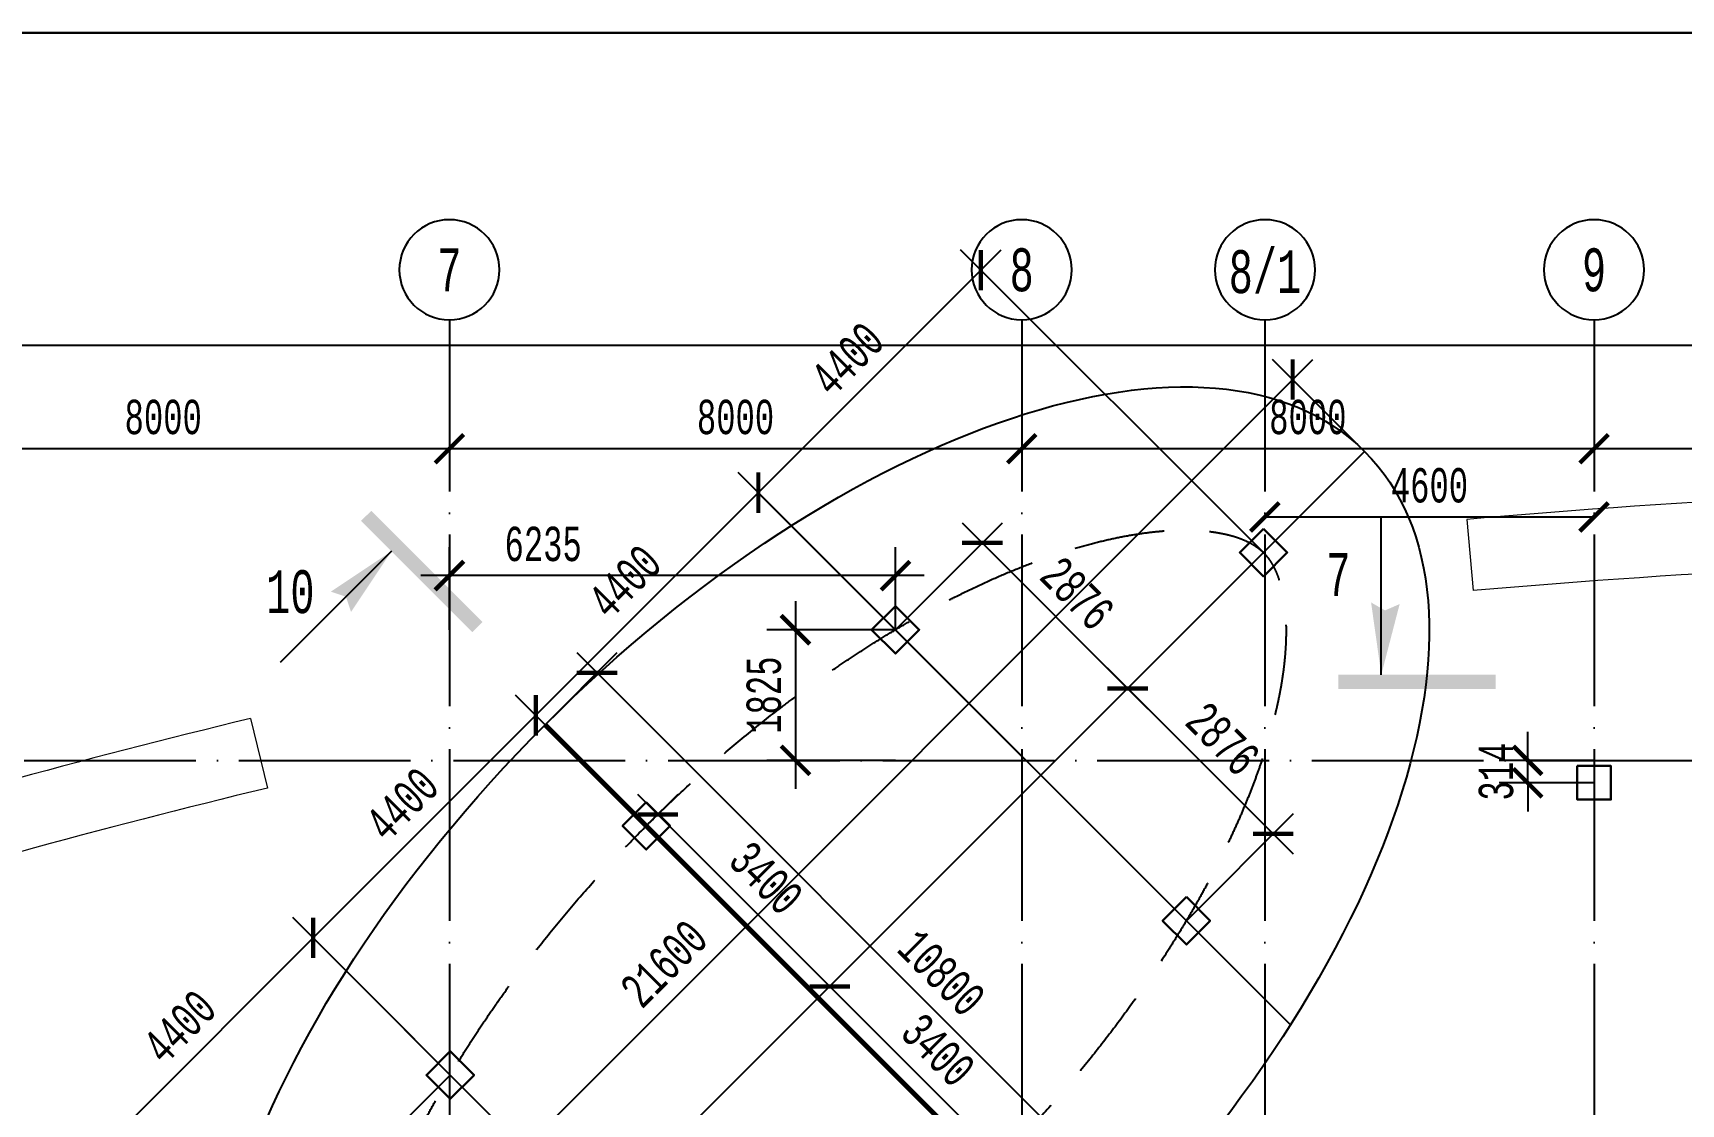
# Model space of a CAD drawing. Extents: x -4497 to 351150, y -50 to 322254.
# Drawn here: x 70948 to 93986, y 307283 to 322254 of the extents above; entities that cross this region are included whole.
import ezdxf
from ezdxf.enums import TextEntityAlignment as Align

# ---------------------------------------------------------------- set-up
doc = ezdxf.new("R2010")
doc.units = 0
doc.header["$LTSCALE"] = 100
doc.header["$PDMODE"] = 3
doc.linetypes.add('ACAD_ISO04W100', pattern=[30, 24, -3, 0, -3])
doc.linetypes.add('DASHED', pattern=[19.05, 12.7, -6.35])
doc.layers.get('0').update_dxf_attribs({"linetype": 'CONTINUOUS'})
doc.layers.get('Defpoints').update_dxf_attribs({"linetype": 'CONTINUOUS'})
for name, color, linetype in [('axis', 40, 'CONTINUOUS'), ('COLON', 5, 'CONTINUOUS'), ('DIM', 130, 'CONTINUOUS'), ('WALL', 7, 'CONTINUOUS')]:
    doc.layers.add(name, color=color, linetype=linetype)
doc.layers.add('facade', color=250, linetype='CONTINUOUS', lineweight=0)
doc.styles.add('MONOTXT1', font='monotxt1', dxfattribs={"width": 0.65, "height": 300})
doc.styles.add('ST_2', font='monotxt.shx', dxfattribs={"width": 0.65, "height": 480})
doc.styles.get("Standard").update_dxf_attribs({"font": 'monotxt.shx', "width": 0.65, "height": 600})
doc.dimstyles.new('STY_DIM1', dxfattribs={"dimscale": 200, "dimtxt": 2.25, "dimasz": 2, "dimexe": 2, "dimexo": 2, "dimgap": 1, "dimtad": 1, "dimdec": 0, "dimzin": 0, "dimdsep": 46, "dimtxsty": 'ST_2', "dimblk1": 'ARCHTICK', "dimblk2": 'ARCHTICK', "dimsah": 1, "dimcen": 3, "dimclrd": 174, "dimclre": 174, "dimclrt": 174, "dimadec": 0, "dimazin": 0, "dimtfac": 1, "dimtdec": 0, "dimtix": 1, "dimtmove": 2, "dimatfit": 3, "dimldrblk": 'ARCHTICK', "dimfxl": 1, "dimtolj": 1, "dimtzin": 0, "dimarcsym": 0})

# ---------------------------------------------------------------- blocks, each defined once
blk = doc.blocks.new('_ARCHTICK')
at = {"color": 0, "linetype": 'ByBlock', "const_width": 0.15}
blk.add_lwpolyline([(-0.5, -0.5), (0.5, 0.5)], dxfattribs=at)
blk = doc.blocks.new('*D15')
at = {"layer": 'Defpoints', "color": 0}
for p in [(81926, 308767), (82087, 308927), (84330, 306363)]:
    blk.add_point(p, dxfattribs=at)
at = {"layer": 'WALL', "color": 174, "lineweight": -2}
for p, q in [((84774, 306240), (81804, 309210)), ((81926, 308767), (82369, 309210)), ((84330, 306363), (84774, 306806))]:
    blk.add_line(p, q, dxfattribs=at)
at = {"layer": 'WALL', "color": 174, "lineweight": -2, "xscale": 400, "yscale": 400, "zscale": 400}
for p, rotation in [((82087, 308927), 134.9999999994212), ((84491, 306523), 314.9999999994212)]:
    blk.add_blockref('_ARCHTICK', p, dxfattribs=dict(at, rotation=rotation))
at = {"layer": 'WALL', "color": 174, "insert": (83600, 308037), "char_height": 480, "attachment_point": 5, "rotation": 315, "style": 'ST_2'}
blk.add_mtext('\\A1;3400', dxfattribs=at)
blk = doc.blocks.new('psw')
at = {"color": 7, "linetype": 'Continuous'}
blk.add_circle((0, -350), 350, dxfattribs=at)
at = {"color": 7, "linetype": 'Continuous', "style": 'MONOTXT1', "width": 0.65}
blk.add_attdef('99', text='', height=300, dxfattribs=at).set_placement((0, -350), align=Align.MIDDLE)
blk = doc.blocks.new('*D58')
at = {"layer": 'axis', "color": 174, "lineweight": -2}
blk.add_line((92769, 316443), (84769, 316443), dxfattribs=at)
at = {"layer": 'Defpoints', "color": 0}
for p in [(84769, 316443), (84769, 316443), (92769, 316443)]:
    blk.add_point(p, dxfattribs=at)
at = {"layer": 'axis', "color": 174, "lineweight": -2, "xscale": 400, "yscale": 400, "zscale": 400, "rotation": 180}
blk.add_blockref('_ARCHTICK', (84769, 316443), dxfattribs=at)
at = {"layer": 'axis', "color": 174, "lineweight": -2, "xscale": 400, "yscale": 400, "zscale": 400}
blk.add_blockref('_ARCHTICK', (92769, 316443), dxfattribs=at)
at = {"layer": 'axis', "color": 174, "insert": (88769, 316883), "char_height": 480, "attachment_point": 5, "style": 'ST_2'}
blk.add_mtext('\\A1;8000', dxfattribs=at)
blk = doc.blocks.new('*D59')
at = {"layer": 'axis', "color": 174, "lineweight": -2}
blk.add_line((100769, 316443), (92769, 316443), dxfattribs=at)
at = {"layer": 'Defpoints', "color": 0}
for p in [(92769, 316443), (92769, 316443), (100769, 316443)]:
    blk.add_point(p, dxfattribs=at)
at = {"layer": 'axis', "color": 174, "lineweight": -2, "xscale": 400, "yscale": 400, "zscale": 400, "rotation": 180}
blk.add_blockref('_ARCHTICK', (92769, 316443), dxfattribs=at)
at = {"layer": 'axis', "color": 174, "lineweight": -2, "xscale": 400, "yscale": 400, "zscale": 400}
blk.add_blockref('_ARCHTICK', (100769, 316443), dxfattribs=at)
at = {"layer": 'axis', "color": 174, "insert": (96769, 316883), "char_height": 480, "attachment_point": 5, "style": 'ST_2'}
blk.add_mtext('\\A1;8000', dxfattribs=at)
blk = doc.blocks.new('*D60')
at = {"layer": 'axis', "color": 174, "lineweight": -2}
blk.add_line((76769, 316443), (68769, 316443), dxfattribs=at)
at = {"layer": 'Defpoints', "color": 0}
for p in [(68769, 316443), (68769, 316443), (76769, 316443)]:
    blk.add_point(p, dxfattribs=at)
at = {"layer": 'axis', "color": 174, "lineweight": -2, "xscale": 400, "yscale": 400, "zscale": 400, "rotation": 180}
blk.add_blockref('_ARCHTICK', (68769, 316443), dxfattribs=at)
at = {"layer": 'axis', "color": 174, "lineweight": -2, "xscale": 400, "yscale": 400, "zscale": 400}
blk.add_blockref('_ARCHTICK', (76769, 316443), dxfattribs=at)
at = {"layer": 'axis', "color": 174, "insert": (72769, 316883), "char_height": 480, "attachment_point": 5, "style": 'ST_2'}
blk.add_mtext('\\A1;8000', dxfattribs=at)
blk = doc.blocks.new('*D61')
at = {"layer": 'axis', "color": 174, "lineweight": -2}
blk.add_line((84769, 316443), (76769, 316443), dxfattribs=at)
at = {"layer": 'Defpoints', "color": 0}
for p in [(76769, 316443), (76769, 316443), (84769, 316443)]:
    blk.add_point(p, dxfattribs=at)
at = {"layer": 'axis', "color": 174, "lineweight": -2, "xscale": 400, "yscale": 400, "zscale": 400, "rotation": 180}
blk.add_blockref('_ARCHTICK', (76769, 316443), dxfattribs=at)
at = {"layer": 'axis', "color": 174, "lineweight": -2, "xscale": 400, "yscale": 400, "zscale": 400}
blk.add_blockref('_ARCHTICK', (84769, 316443), dxfattribs=at)
at = {"layer": 'axis', "color": 174, "insert": (80769, 316883), "char_height": 480, "attachment_point": 5, "style": 'ST_2'}
blk.add_mtext('\\A1;8000', dxfattribs=at)
blk = doc.blocks.new('*D80')
at = {"layer": 'axis', "color": 174, "lineweight": -2}
blk.add_line((92769, 315488), (88169, 315488), dxfattribs=at)
at = {"layer": 'Defpoints', "color": 0}
for p in [(88169, 315488), (88169, 315488), (92769, 315488)]:
    blk.add_point(p, dxfattribs=at)
at = {"layer": 'axis', "color": 174, "lineweight": -2, "xscale": 400, "yscale": 400, "zscale": 400, "rotation": 180}
blk.add_blockref('_ARCHTICK', (88169, 315488), dxfattribs=at)
at = {"layer": 'axis', "color": 174, "lineweight": -2, "xscale": 400, "yscale": 400, "zscale": 400}
blk.add_blockref('_ARCHTICK', (92769, 315488), dxfattribs=at)
at = {"layer": 'axis', "color": 174, "insert": (90469, 315928), "char_height": 480, "attachment_point": 5, "style": 'ST_2'}
blk.add_mtext('\\A1;4600', dxfattribs=at)
blk = doc.blocks.new('*D83')
at = {"layer": 'axis', "color": 174, "lineweight": -2}
blk.add_line((3024, 317888), (270769, 317888), dxfattribs=at)
at = {"layer": 'Defpoints', "color": 0}
for p in [(3024, 317888), (270769, 317888), (270769, 317888)]:
    blk.add_point(p, dxfattribs=at)
at = {"layer": 'axis', "color": 174, "lineweight": -2, "xscale": 400, "yscale": 400, "zscale": 400, "rotation": 180}
blk.add_blockref('_ARCHTICK', (3024, 317888), dxfattribs=at)
at = {"layer": 'axis', "color": 174, "lineweight": -2, "xscale": 400, "yscale": 400, "zscale": 400}
blk.add_blockref('_ARCHTICK', (270769, 317888), dxfattribs=at)
at = {"layer": 'axis', "color": 174, "insert": (136897, 318328), "char_height": 480, "attachment_point": 5, "style": 'ST_2'}
blk.add_mtext('\\A1;267745', dxfattribs=at)
blk = doc.blocks.new('*D169')
at = {"layer": 'Defpoints', "color": 0}
for p in [(91842, 312087), (92769, 312087), (92769, 311773)]:
    blk.add_point(p, dxfattribs=at)
at = {"layer": 'DIM', "color": 174, "lineweight": -2}
for p, q in [((91842, 312087), (91842, 312487)), ((92769, 312087), (91442, 312087)), ((91842, 311773), (91842, 312087)), ((92769, 311773), (91442, 311773)), ((91842, 311773), (91842, 311373))]:
    blk.add_line(p, q, dxfattribs=at)
at = {"layer": 'DIM', "color": 174, "lineweight": -2, "xscale": 400, "yscale": 400, "zscale": 400}
for p, rotation in [((91842, 312087), 270), ((91842, 311773), 90)]:
    blk.add_blockref('_ARCHTICK', p, dxfattribs=dict(at, rotation=rotation))
at = {"layer": 'DIM', "color": 174, "insert": (91402, 311930), "char_height": 480, "attachment_point": 5, "rotation": 90, "style": 'ST_2'}
blk.add_mtext('\\A1;314', dxfattribs=at)
blk = doc.blocks.new('*D175')
at = {"layer": 'Defpoints', "color": 0}
for p in [(88557, 317409), (89563, 316404), (74289, 301130)]:
    blk.add_point(p, dxfattribs=at)
at = {"layer": 'WALL', "color": 174, "lineweight": -2}
for p, q in [((73001, 301853), (88840, 317692)), ((89563, 316404), (88275, 317692)), ((74289, 301130), (73001, 302419))]:
    blk.add_line(p, q, dxfattribs=at)
at = {"layer": 'WALL', "color": 174, "lineweight": -2, "xscale": 400, "yscale": 400, "zscale": 400}
for p, rotation in [((88557, 317409), 44.99999999942017), ((73284, 302136), 224.9999999994202)]:
    blk.add_blockref('_ARCHTICK', p, dxfattribs=dict(at, rotation=rotation))
at = {"layer": 'WALL', "color": 174, "insert": (79770, 309244), "char_height": 480, "attachment_point": 5, "rotation": 45, "style": 'ST_2'}
blk.add_mtext('\\A1;21600', dxfattribs=at)
blk = doc.blocks.new('*D176')
at = {"layer": 'Defpoints', "color": 0}
for p in [(78108, 312585), (86470, 305674), (85745, 304949)]:
    blk.add_point(p, dxfattribs=at)
at = {"layer": 'WALL', "color": 174, "lineweight": -2}
for p, q in [((78108, 312585), (79116, 313594)), ((78550, 313594), (86753, 305391)), ((85745, 304949), (86753, 305957))]:
    blk.add_line(p, q, dxfattribs=at)
at = {"layer": 'WALL', "color": 174, "lineweight": -2, "xscale": 400, "yscale": 400, "zscale": 400}
for p, rotation in [((78833, 313311), 134.9999999994205), ((86470, 305674), 314.9999999994204)]:
    blk.add_blockref('_ARCHTICK', p, dxfattribs=dict(at, rotation=rotation))
at = {"layer": 'WALL', "color": 174, "insert": (83648, 309119), "char_height": 480, "attachment_point": 5, "rotation": 315, "style": 'ST_2'}
blk.add_mtext('\\A1;10800', dxfattribs=at)
blk = doc.blocks.new('*D177')
at = {"layer": 'Defpoints', "color": 0}
for p in [(74865, 309606), (78815, 305656), (75704, 302544)]:
    blk.add_point(p, dxfattribs=at)
at = {"layer": 'WALL', "color": 174, "lineweight": -2}
for p, q in [((71471, 306212), (75148, 309889)), ((78815, 305656), (74582, 309889)), ((75704, 302544), (71471, 306777))]:
    blk.add_line(p, q, dxfattribs=at)
at = {"layer": 'WALL', "color": 174, "lineweight": -2, "xscale": 400, "yscale": 400, "zscale": 400}
for p, rotation in [((74865, 309606), 44.9999999994201), ((71754, 306494), 224.9999999994201)]:
    blk.add_blockref('_ARCHTICK', p, dxfattribs=dict(at, rotation=rotation))
at = {"layer": 'WALL', "color": 174, "insert": (72998, 308361), "char_height": 480, "attachment_point": 5, "rotation": 45, "style": 'ST_2'}
blk.add_mtext('\\A1;4400', dxfattribs=at)
blk = doc.blocks.new('*D179')
at = {"layer": 'Defpoints', "color": 0}
for p in [(76769, 314669), (76769, 313912), (83004, 313912)]:
    blk.add_point(p, dxfattribs=at)
at = {"layer": 'WALL', "color": 174, "lineweight": -2}
for p, q in [((76769, 313912), (76769, 315069)), ((83004, 313912), (83004, 315069)), ((83404, 314669), (76369, 314669))]:
    blk.add_line(p, q, dxfattribs=at)
at = {"layer": 'WALL', "color": 174, "lineweight": -2, "xscale": 400, "yscale": 400, "zscale": 400, "rotation": 180}
blk.add_blockref('_ARCHTICK', (76769, 314669), dxfattribs=at)
at = {"layer": 'WALL', "color": 174, "lineweight": -2, "xscale": 400, "yscale": 400, "zscale": 400}
blk.add_blockref('_ARCHTICK', (83004, 314669), dxfattribs=at)
at = {"layer": 'WALL', "color": 174, "insert": (78080, 315109), "char_height": 480, "attachment_point": 5, "style": 'ST_2'}
blk.add_mtext('\\A1;6235', dxfattribs=at)
blk = doc.blocks.new('*D180')
at = {"layer": 'Defpoints', "color": 0}
for p in [(83004, 313912), (81607, 312087), (83004, 312087)]:
    blk.add_point(p, dxfattribs=at)
at = {"layer": 'WALL', "color": 174, "lineweight": -2}
for p, q in [((81607, 314312), (81607, 311687)), ((83004, 313912), (81207, 313912)), ((83004, 312087), (81207, 312087))]:
    blk.add_line(p, q, dxfattribs=at)
at = {"layer": 'WALL', "color": 174, "lineweight": -2, "xscale": 400, "yscale": 400, "zscale": 400}
for p, rotation in [((81607, 313912), 90), ((81607, 312087), 270)]:
    blk.add_blockref('_ARCHTICK', p, dxfattribs=dict(at, rotation=rotation))
at = {"layer": 'WALL', "color": 174, "insert": (81167, 312999), "char_height": 480, "attachment_point": 5, "rotation": 90, "style": 'ST_2'}
blk.add_mtext('\\A1;1825', dxfattribs=at)
blk = doc.blocks.new('*D181')
at = {"layer": 'Defpoints', "color": 0}
for p in [(77976, 312717), (81926, 308767), (78815, 305656)]:
    blk.add_point(p, dxfattribs=at)
at = {"layer": 'WALL', "color": 174, "lineweight": -2}
for p, q in [((74582, 309323), (78259, 313000)), ((81926, 308767), (77693, 313000)), ((78815, 305656), (74582, 309889))]:
    blk.add_line(p, q, dxfattribs=at)
at = {"layer": 'WALL', "color": 174, "lineweight": -2, "xscale": 400, "yscale": 400, "zscale": 400}
for p, rotation in [((77976, 312717), 44.9999999994201), ((74865, 309606), 224.9999999994201)]:
    blk.add_blockref('_ARCHTICK', p, dxfattribs=dict(at, rotation=rotation))
at = {"layer": 'WALL', "color": 174, "insert": (76109, 311472), "char_height": 480, "attachment_point": 5, "rotation": 45, "style": 'ST_2'}
blk.add_mtext('\\A1;4400', dxfattribs=at)
blk = doc.blocks.new('*D182')
at = {"layer": 'Defpoints', "color": 0}
for p in [(81088, 315828), (85037, 311878), (81926, 308767)]:
    blk.add_point(p, dxfattribs=at)
at = {"layer": 'WALL', "color": 174, "lineweight": -2}
for p, q in [((77693, 312434), (81370, 316111)), ((85037, 311878), (80805, 316111)), ((81926, 308767), (77693, 313000))]:
    blk.add_line(p, q, dxfattribs=at)
at = {"layer": 'WALL', "color": 174, "lineweight": -2, "xscale": 400, "yscale": 400, "zscale": 400}
for p, rotation in [((81088, 315828), 44.99999999942063), ((77976, 312717), 224.9999999994206)]:
    blk.add_blockref('_ARCHTICK', p, dxfattribs=dict(at, rotation=rotation))
at = {"layer": 'WALL', "color": 174, "insert": (79221, 314584), "char_height": 480, "attachment_point": 5, "rotation": 45, "style": 'ST_2'}
blk.add_mtext('\\A1;4400', dxfattribs=at)
blk = doc.blocks.new('*D183')
at = {"layer": 'Defpoints', "color": 0}
for p in [(84199, 318939), (88149, 314990), (85037, 311878)]:
    blk.add_point(p, dxfattribs=at)
at = {"layer": 'WALL', "color": 174, "lineweight": -2}
for p, q in [((80805, 315545), (84482, 319222)), ((88149, 314990), (83916, 319222)), ((85037, 311878), (80805, 316111))]:
    blk.add_line(p, q, dxfattribs=at)
at = {"layer": 'WALL', "color": 174, "lineweight": -2, "xscale": 400, "yscale": 400, "zscale": 400}
for p, rotation in [((84199, 318939), 44.99999999942063), ((81088, 315828), 224.9999999994206)]:
    blk.add_blockref('_ARCHTICK', p, dxfattribs=dict(at, rotation=rotation))
at = {"layer": 'WALL', "color": 174, "insert": (82332, 317695), "char_height": 480, "attachment_point": 5, "rotation": 45, "style": 'ST_2'}
blk.add_mtext('\\A1;4400', dxfattribs=at)
blk = doc.blocks.new('*D184')
at = {"layer": 'Defpoints', "color": 0}
for p in [(83004, 313912), (86251, 313092), (85037, 311878)]:
    blk.add_point(p, dxfattribs=at)
at = {"layer": 'WALL', "color": 174, "lineweight": -2}
for p, q in [((83004, 313912), (84501, 315408)), ((83935, 315408), (86534, 312809)), ((85037, 311878), (86534, 313375))]:
    blk.add_line(p, q, dxfattribs=at)
at = {"layer": 'WALL', "color": 174, "lineweight": -2, "xscale": 400, "yscale": 400, "zscale": 400}
for p, rotation in [((84218, 315126), 134.9999999994196), ((86251, 313092), 314.9999999994196)]:
    blk.add_blockref('_ARCHTICK', p, dxfattribs=dict(at, rotation=rotation))
at = {"layer": 'WALL', "color": 174, "insert": (85546, 314420), "char_height": 480, "attachment_point": 5, "rotation": 315, "style": 'ST_2'}
blk.add_mtext('\\A1;2876', dxfattribs=at)
blk = doc.blocks.new('*D185')
at = {"layer": 'Defpoints', "color": 0}
for p in [(86251, 313092), (85037, 311878), (87071, 309845)]:
    blk.add_point(p, dxfattribs=at)
at = {"layer": 'WALL', "color": 174, "lineweight": -2}
for p, q in [((85037, 311878), (86534, 313375)), ((88568, 310776), (85968, 313375)), ((87071, 309845), (88568, 311342))]:
    blk.add_line(p, q, dxfattribs=at)
at = {"layer": 'WALL', "color": 174, "lineweight": -2, "xscale": 400, "yscale": 400, "zscale": 400}
for p, rotation in [((86251, 313092), 134.9999999994194), ((88285, 311059), 314.9999999994194)]:
    blk.add_blockref('_ARCHTICK', p, dxfattribs=dict(at, rotation=rotation))
at = {"layer": 'WALL', "color": 174, "insert": (87579, 312387), "char_height": 480, "attachment_point": 5, "rotation": 315, "style": 'ST_2'}
blk.add_mtext('\\A1;2876', dxfattribs=at)
blk = doc.blocks.new('*D186')
at = {"layer": 'Defpoints', "color": 0}
for p in [(79522, 311171), (81926, 308767), (82087, 308927)]:
    blk.add_point(p, dxfattribs=at)
at = {"layer": 'WALL', "color": 174, "lineweight": -2}
for p, q in [((79400, 311614), (82369, 308645)), ((79522, 311171), (79965, 311614)), ((81926, 308767), (82369, 309210))]:
    blk.add_line(p, q, dxfattribs=at)
at = {"layer": 'WALL', "color": 174, "lineweight": -2, "xscale": 400, "yscale": 400, "zscale": 400}
for p, rotation in [((79682, 311332), 134.9999999994198), ((82087, 308927), 314.9999999994198)]:
    blk.add_blockref('_ARCHTICK', p, dxfattribs=dict(at, rotation=rotation))
at = {"layer": 'WALL', "color": 174, "insert": (81196, 310441), "char_height": 480, "attachment_point": 5, "rotation": 315, "style": 'ST_2'}
blk.add_mtext('\\A1;3400', dxfattribs=at)
blk = doc.blocks.new('*D187')
at = {"layer": 'Defpoints', "color": 0}
for p in [(76781, 307689), (78815, 305656), (77601, 304442)]:
    blk.add_point(p, dxfattribs=at)
at = {"layer": 'WALL', "color": 174, "lineweight": -2}
for p, q in [((76781, 307689), (75285, 306193)), ((75285, 306758), (77884, 304159)), ((78815, 305656), (77318, 304159))]:
    blk.add_line(p, q, dxfattribs=at)
at = {"layer": 'WALL', "color": 174, "lineweight": -2, "xscale": 400, "yscale": 400, "zscale": 400}
for p, rotation in [((75568, 306475), 134.9999999994251), ((77601, 304442), 314.9999999994251)]:
    blk.add_blockref('_ARCHTICK', p, dxfattribs=dict(at, rotation=rotation))
at = {"layer": 'WALL', "color": 174, "insert": (76895, 305770), "char_height": 480, "attachment_point": 5, "rotation": 315, "style": 'ST_2'}
blk.add_mtext('\\A1;2876', dxfattribs=at)

msp = doc.modelspace()

# ---------------------------------------------------------------- linework, layer by layer
at = {"layer": 'axis', "linetype": 'ACAD_ISO04W100'}
for p, q in [((76769.3, 318243.4), (76769.3, 84615.2)), ((84769.3, 318243.4), (84769.3, 84615.2)), ((88169.3, 318243.4), (88169.3, 84615.2)), ((92769.3, 318243.4), (92769.3, 84615.2)), ((-1176.8, 312087.2), (272433.1, 312087.2))]:
    msp.add_line(p, q, dxfattribs=at)
at = {"layer": 'COLON', "color": 3, "lineweight": 30, "flags": 128}
for points in [[(88148.7, 315322.6), (88481.1, 314990.3), (88148.7, 314657.9), (87816.4, 314990.3), (88148.7, 315322.6)], [(83004, 314244.1), (83336.4, 313911.7), (83004, 313579.4), (82671.7, 313911.7), (83004, 314244.1)], [(92534.3, 312008.3), (93004.3, 312008.3), (93004.3, 311538.3), (92534.3, 311538.3), (92534.3, 312008.3)], [(79522, 311503.5), (79854.4, 311171.2), (79522, 310838.8), (79189.7, 311171.2), (79522, 311503.5)], [(87070.9, 310177.2), (87403.2, 309844.9), (87070.9, 309512.5), (86738.6, 309844.9), (87070.9, 310177.2)], [(76781.5, 308021.5), (77113.8, 307689.2), (76781.5, 307356.9), (76449.1, 307689.2), (76781.5, 308021.5)]]:
    msp.add_lwpolyline(points, dxfattribs=at)
at = {"layer": 'Defpoints', "color": 7}
for p, q in [((323680, 322253.7), (-4300, 322253.7)), ((-4300, 322253.7), (323680, 322253.7))]:
    msp.add_line(p, q, dxfattribs=at)
at = {"layer": 'facade'}
for points in [[(100387.9, 315900.2, 0.0202918), (90991, 315455)], [(100394.7, 314900.2, 0.0202918), (91078.8, 314458.9)], [(73991, 312671.9, 0.0311842), (60182.8, 308416)], [(74225.4, 311699.7, 0.0311842), (60536.3, 307480.6)]]:
    msp.add_lwpolyline(points, format="xyb", dxfattribs=at)
for points in [[(90991, 315455), (91078.8, 314458.9)], [(73991, 312671.9), (74225.4, 311699.7)]]:
    msp.add_lwpolyline(points, dxfattribs=at)
at = {"layer": 'WALL'}
for p, q in [((81087.5, 315828.2), (88524.6, 308391.2)), ((74865, 309605.7), (82302, 302168.6))]:
    msp.add_line(p, q, dxfattribs=at)
at = {"layer": 'WALL', "color": 255}
for p, q in [((89795.6, 313284.2), (89795.6, 315484.2)), ((75960.2, 315010.4), (74404.6, 313454.8))]:
    msp.add_line(p, q, dxfattribs=at)
at = {"layer": 'WALL', "flags": 128}
msp.add_lwpolyline([(74289.4, 301130.3), (89562.9, 316403.8)], dxfattribs=at)
at = {"layer": 'WALL', "const_width": 70, "flags": 128}
for points in [[(78107.8, 312585.4), (85744.6, 304948.6)], [(81926.2, 308767), (81926.2, 308767)]]:
    msp.add_lwpolyline(points, dxfattribs=at)
at = {"layer": 'WALL', "color": 255}
msp.add_ellipse((81926.2, 308767), major_axis=(-7636.8, -7636.8), ratio=0.5, dxfattribs=at)
at = {"layer": 'WALL', "color": 255, "linetype": 'DASHED'}
msp.add_open_spline([(75703.6, 302544.5), (75713.3, 302534.8), (75723.2, 302525.5), (75743.9, 302507.1), (75754.6, 302498.1), (75777.1, 302480.3), (75788.8, 302471.6), (75813.6, 302454.2), (75826.7, 302445.6), (75854.3, 302428.5), (75868.9, 302420), (75899.9, 302403.1), (75916.3, 302394.7), (75951.1, 302378.1), (75969.5, 302369.9), (76008.6, 302353.8), (76029.2, 302345.8), (76072.9, 302330.4), (76096, 302322.8), (76144.5, 302308.3), (76170.1, 302301.3), (76223.8, 302288), (76251.9, 302281.7), (76310.8, 302269.9), (76341.6, 302264.4), (76405.9, 302254.5), (76439.3, 302250.1), (76509, 302242.3), (76545.1, 302239), (76620, 302233.7), (76658.8, 302231.8), (76738.9, 302229.2), (76780.3, 302228.7), (76882.7, 302229.3), (76944.9, 302231.1), (77074.1, 302238.2), (77141, 302243.5), (77279.4, 302257.6), (77350.8, 302266.4), (77497.9, 302287.9), (77573.5, 302300.6), (77728.6, 302329.8), (77808.1, 302346.5), (77970.7, 302383.7), (78053.8, 302404.4), (78223.3, 302449.9), (78309.7, 302474.7), (78485.4, 302528.5), (78574.8, 302557.5), (78756.2, 302619.8), (78848.2, 302653), (79034.7, 302723.6), (79129.1, 302761), (79356.5, 302855.1), (79490.5, 302913.6), (79761.7, 303038.6), (79898.9, 303105), (80175.9, 303245.5), (80315.6, 303319.5), (80597, 303475.1), (80738.6, 303556.6), (81023, 303726.7), (81165.8, 303815.4), (81451.8, 303999.5), (81595.1, 304095), (81881.6, 304292.4), (82024.7, 304394.4), (82310.3, 304604.4), (82452.7, 304712.5), (82736.1, 304934.3), (82877.1, 305048.1), (83157.3, 305280.9), (83296.3, 305399.9), (83572, 305642.8), (83708.6, 305766.7), (83978.7, 306018.7), (84112.2, 306146.9), (84375.6, 306407), (84505.5, 306539), (84761.2, 306806.3), (84887, 306941.6), (85134, 307215), (85255.2, 307353), (85492.6, 307631.3), (85608.7, 307771.6), (85835.5, 308053.7), (85946.1, 308195.6), (86161.4, 308480.3), (86266.1, 308623.2), (86469.2, 308909.4), (86567.6, 309052.8), (86757.6, 309339.1), (86849.3, 309482.2), (87025.6, 309767.5), (87110.3, 309909.7), (87272.3, 310192.6), (87349.7, 310333.2), (87496.9, 310612.3), (87566.6, 310750.7), (87698.5, 311024.6), (87760.5, 311160.1), (87876.6, 311427.4), (87930.7, 311559.2), (88030.9, 311818.3), (88077, 311945.7), (88161.1, 312195.2), (88199.2, 312317.3), (88267.4, 312555.6), (88297.4, 312671.7), (88345.2, 312877.4), (88364.2, 312968), (88397, 313144.1), (88410.8, 313229.6), (88433.6, 313395.2), (88442.5, 313475.2), (88455.8, 313629.3), (88460.2, 313703.4), (88464.7, 313845.3), (88464.9, 313913.1), (88461.8, 314030.4), (88459.2, 314081), (88451.7, 314177.6), (88446.9, 314223.7), (88435.4, 314311.2), (88428.7, 314352.7), (88413.9, 314431.2), (88405.7, 314468.1), (88388.2, 314537.6), (88378.8, 314570.2), (88359.3, 314631), (88349.2, 314659.4), (88330.1, 314707.8), (88321.2, 314728.4), (88303.3, 314767.2), (88294.2, 314785.4), (88275.9, 314819.7), (88266.7, 314835.7), (88248.1, 314865.9), (88238.7, 314880.1), (88219.8, 314906.9), (88210.3, 314919.6), (88190.9, 314943.7), (88181.1, 314955.2), (88160.9, 314977.3), (88150.6, 314987.9), (88129.2, 315008.6), (88118.1, 315018.6), (88095, 315038.3), (88082.9, 315047.9), (88057.3, 315067), (88043.9, 315076.4), (88015.2, 315095.1), (88000.1, 315104.4), (87967.7, 315122.9), (87950.5, 315132), (87913.8, 315150.1), (87894.3, 315159.1), (87852.7, 315176.8), (87830.6, 315185.4), (87783.5, 315202.3), (87758.6, 315210.5), (87705.8, 315226.3), (87677.9, 315233.9), (87619.1, 315248.3), (87588.1, 315255), (87523.1, 315267.5), (87489, 315273.2), (87417.6, 315283.4), (87380.3, 315287.9), (87302.6, 315295.4), (87262.2, 315298.5), (87178.3, 315303), (87134.8, 315304.4), (87044.8, 315305.5), (86998.2, 315305.1), (86902.3, 315302.5), (86852.8, 315300.2), (86751.1, 315293.6), (86698.8, 315289.2), (86570.8, 315276.3), (86493.8, 315266.7), (86335, 315243), (86253.2, 315229), (86085.1, 315196.3), (85998.9, 315177.7), (85822.2, 315135.7), (85731.9, 315112.3), (85547.5, 315060.8), (85453.4, 315032.6), (85262, 314971.4), (85164.6, 314938.4), (84966.9, 314867.4), (84866.6, 314829.5), (84663.3, 314748.8), (84560.4, 314706.1), (84352.3, 314615.7), (84247.1, 314568.1), (84034.9, 314468.3), (83927.8, 314416), (83672.1, 314286.4), (83522.7, 314207.1), (83221.9, 314040), (83070.5, 313952.3), (82766.4, 313768.6), (82613.7, 313672.7), (82307.9, 313473.2), (82154.8, 313369.6), (81848.9, 313155.1), (81696.2, 313044.2), (81391.7, 312815.6), (81240.1, 312697.9), (80938.5, 312456.1), (80788.7, 312332.1), (80491.5, 312078.2), (80344.1, 311948.4), (80052.7, 311683.6), (79908.6, 311548.6), (79624.2, 311274), (79484, 311134.4), (79207.9, 310851.3), (79072.2, 310707.7), (78805.8, 310417.3), (78675.1, 310270.4), (78419.5, 309974), (78294.6, 309824.5), (78050.9, 309523.5), (77932.1, 309372.1), (77701.4, 309068), (77589.4, 308915.4), (77372.6, 308609.6), (77267.9, 308456.5), (77066, 308150.6), (76968.9, 307997.8), (76782.7, 307693.3), (76693.7, 307541.7), (76524, 307240.2), (76443.3, 307090.5), (76290.8, 306793.8), (76218.8, 306646.8), (76083.9, 306356.5), (76020.9, 306213.2), (75904, 305931.2), (75850.1, 305792.4), (75751.5, 305520.4), (75706.7, 305387.2), (75633.6, 305150.4), (75603.7, 305045.8), (75550, 304841.6), (75526.2, 304741.9), (75484.4, 304548), (75466.5, 304453.7), (75436.4, 304271.2), (75424.2, 304182.9), (75405.2, 304012.8), (75398.3, 303931), (75390.4, 303788.6), (75388.5, 303727), (75387.7, 303608.5), (75388.8, 303551.7), (75393.7, 303443), (75397.5, 303391.2), (75407.4, 303292.8), (75413.5, 303246.1), (75427.7, 303157.9), (75435.7, 303116.4), (75451.7, 303045), (75459.5, 303014.3), (75475.9, 302956.2), (75484.5, 302928.9), (75502.2, 302877.5), (75511.3, 302853.4), (75530, 302808.2), (75539.5, 302787), (75558.7, 302747.4), (75568.4, 302729), (75588, 302694.4), (75597.9, 302678.2), (75617.8, 302647.9), (75627.8, 302633.6), (75648.1, 302606.7), (75658.4, 302594), (75679.5, 302569.6), (75690.2, 302558), (75702.1, 302546), (75702.9, 302545.3), (75703.6, 302544.5)], degree=3, knots=[0, 0, 0, 0, 0.0292599, 0.0292599, 0.0585197, 0.0585197, 0.0877796, 0.0877796, 0.1170395, 0.1170395, 0.1462993, 0.1462993, 0.1755592, 0.1755592, 0.2048191, 0.2048191, 0.234079, 0.234079, 0.2633388, 0.2633388, 0.2925987, 0.2925987, 0.3218586, 0.3218586, 0.3511184, 0.3511184, 0.3803783, 0.3803783, 0.4096382, 0.4096382, 0.438898, 0.438898, 0.4681579, 0.4681579, 0.5091698, 0.5091698, 0.5501818, 0.5501818, 0.5911937, 0.5911937, 0.6322056, 0.6322056, 0.6732176, 0.6732176, 0.7142295, 0.7142295, 0.7552414, 0.7552414, 0.7962534, 0.7962534, 0.8372653, 0.8372653, 0.8782772, 0.8782772, 0.9349507, 0.9349507, 0.9916241, 0.9916241, 1.0482975, 1.0482975, 1.104971, 1.104971, 1.1616444, 1.1616444, 1.2183179, 1.2183179, 1.2749913, 1.2749913, 1.3316648, 1.3316648, 1.3883382, 1.3883382, 1.4450117, 1.4450117, 1.5016851, 1.5016851, 1.5583585, 1.5583585, 1.615032, 1.615032, 1.6717054, 1.6717054, 1.7283789, 1.7283789, 1.7850523, 1.7850523, 1.8417258, 1.8417258, 1.8983992, 1.8983992, 1.9550727, 1.9550727, 2.0117461, 2.0117461, 2.0684195, 2.0684195, 2.125093, 2.125093, 2.1817664, 2.1817664, 2.2384399, 2.2384399, 2.2951133, 2.2951133, 2.3517868, 2.3517868, 2.4084602, 2.4084602, 2.4651337, 2.4651337, 2.5118376, 2.5118376, 2.5585416, 2.5585416, 2.6052455, 2.6052455, 2.6519495, 2.6519495, 2.6986534, 2.6986534, 2.7368391, 2.7368391, 2.7750247, 2.7750247, 2.8132104, 2.8132104, 2.851396, 2.851396, 2.8895817, 2.8895817, 2.9277673, 2.9277673, 2.9595758, 2.9595758, 2.9913844, 2.9913844, 3.0231929, 3.0231929, 3.0550014, 3.0550014, 3.08681, 3.08681, 3.1186185, 3.1186185, 3.150427, 3.150427, 3.1822356, 3.1822356, 3.2140441, 3.2140441, 3.2458526, 3.2458526, 3.2776612, 3.2776612, 3.3094697, 3.3094697, 3.3412782, 3.3412782, 3.3730868, 3.3730868, 3.4048953, 3.4048953, 3.4367038, 3.4367038, 3.4685124, 3.4685124, 3.5003209, 3.5003209, 3.5321294, 3.5321294, 3.563938, 3.563938, 3.5957465, 3.5957465, 3.627555, 3.627555, 3.6593636, 3.6593636, 3.6911721, 3.6911721, 3.7353082, 3.7353082, 3.7794443, 3.7794443, 3.8235803, 3.8235803, 3.8677164, 3.8677164, 3.9118525, 3.9118525, 3.9559886, 3.9559886, 4.0001246, 4.0001246, 4.0442607, 4.0442607, 4.0883968, 4.0883968, 4.1325328, 4.1325328, 4.193076, 4.193076, 4.2536191, 4.2536191, 4.3141622, 4.3141622, 4.3747053, 4.3747053, 4.4352485, 4.4352485, 4.4957916, 4.4957916, 4.5563347, 4.5563347, 4.6168778, 4.6168778, 4.677421, 4.677421, 4.7379641, 4.7379641, 4.7985072, 4.7985072, 4.8590504, 4.8590504, 4.9195935, 4.9195935, 4.9801366, 4.9801366, 5.0406797, 5.0406797, 5.1012229, 5.1012229, 5.161766, 5.161766, 5.2223091, 5.2223091, 5.2828522, 5.2828522, 5.3433954, 5.3433954, 5.4039385, 5.4039385, 5.4644816, 5.4644816, 5.5250247, 5.5250247, 5.5747255, 5.5747255, 5.6244262, 5.6244262, 5.6741269, 5.6741269, 5.7238276, 5.7238276, 5.7735284, 5.7735284, 5.8141209, 5.8141209, 5.8547134, 5.8547134, 5.895306, 5.895306, 5.9358985, 5.9358985, 5.9764911, 5.9764911, 6.0103057, 6.0103057, 6.0441203, 6.0441203, 6.0779349, 6.0779349, 6.1117495, 6.1117495, 6.1455641, 6.1455641, 6.1793787, 6.1793787, 6.2131933, 6.2131933, 6.2470079, 6.2470079, 6.2808226, 6.2808226, 6.2831853, 6.2831853, 6.2831853, 6.2831853], dxfattribs=at)
at = {"layer": 'WALL', "color": 255}
for points in [[(75535.9, 315434.7), (75677.4, 315576.1), (77091.6, 313879), (77233, 314020.4)], [(75960.2, 315010.4), (75394.5, 314161.9), (75111.7, 314444.7), (75323.8, 314374)], [(89795.6, 313284.2), (89653, 314294), (90052.3, 314271.2), (89846.9, 314182.7)], [(91395.6, 313284.2), (91395.6, 313084.2), (89195.6, 313284.2), (89195.6, 313084.2)]]:
    msp.add_solid(points, dxfattribs=at)

# ---------------------------------------------------------------- block references
at = {"layer": 'axis', "linetype": 'ACAD_ISO04W100'}
ref = msp.add_blockref('psw', (76769.3, 318243.4), dxfattribs=dict(at, xscale=-2, yscale=2, zscale=2, rotation=180))
ref.add_attrib('99', '7', dxfattribs={"layer": '0', "color": 7, "linetype": 'Continuous', "height": 600, "style": 'MONOTXT1', "width": 0.65}).set_placement((76769.3, 318943.4), align=Align.MIDDLE)
ref = msp.add_blockref('psw', (84769.3, 318243.4), dxfattribs=dict(at, xscale=-2, yscale=2, zscale=2, rotation=180))
ref.add_attrib('99', '8', dxfattribs={"layer": '0', "color": 7, "linetype": 'Continuous', "height": 600, "style": 'MONOTXT1', "width": 0.65}).set_placement((84769.3, 318943.4), align=Align.MIDDLE)
ref = msp.add_blockref('psw', (88169.3, 318243.4), dxfattribs=dict(at, xscale=-2, yscale=2, zscale=2, rotation=180))
ref.add_attrib('99', '8/1', dxfattribs={"layer": '0', "color": 7, "linetype": 'Continuous', "height": 600, "style": 'MONOTXT1', "width": 0.65}).set_placement((88169.3, 318943.4), align=Align.MIDDLE)
ref = msp.add_blockref('psw', (92769.3, 318243.4), dxfattribs=dict(at, xscale=-2, yscale=2, zscale=2, rotation=180))
ref.add_attrib('99', '9', dxfattribs={"layer": '0', "color": 7, "linetype": 'Continuous', "height": 600, "style": 'MONOTXT1', "width": 0.65}).set_placement((92769.3, 318943.4), align=Align.MIDDLE)

# ---------------------------------------------------------------- texts
at = {"layer": 'WALL', "color": 255, "width": 0.65}
for s, p in [('7', (89195.6, 314684.2)), ('10', (74546, 314444.7))]:
    msp.add_text(s, height=600, dxfattribs=at).set_placement(p, align=Align.MIDDLE_CENTER)

# ---------------------------------------------------------------- dimensions: what is measured, and where the dimension line sits
at = {"layer": 'axis'}
dim = msp.add_aligned_dim(p1=(3024.3, 317888.4), p2=(270769.3, 317888.4), distance=0, dimstyle='STY_DIM1', override={"dimscale": 200, "dimtxt": 450}, dxfattribs=at)
dim.commit()
dim.dimension.update_dxf_attribs({"geometry": '*D83', "text_midpoint": (136896.8, 318328.4)})
for base, p1, p2, picture, middle in [((68769.3, 316443), (76769.3, 316443), (68769.3, 316443), '*D60', (72769.3, 316883)), ((76769.3, 316443), (84769.3, 316443), (76769.3, 316443), '*D61', (80769.3, 316883)), ((84769.3, 316443), (92769.3, 316443), (84769.3, 316443), '*D58', (88769.3, 316883)), ((92769.3, 316443), (100769.3, 316443), (92769.3, 316443), '*D59', (96769.3, 316883)), ((88169.3, 315488.3), (92769.3, 315488.3), (88169.3, 315488.3), '*D80', (90469.3, 315928.3))]:
    dim = msp.add_linear_dim(base=base, p1=p1, p2=p2, dimstyle='STY_DIM1', override={"dimscale": 200, "dimtxt": 450}, dxfattribs=at)
    dim.commit()
    dim.dimension.update_dxf_attribs({"geometry": picture, "text_midpoint": middle})
at = {"layer": 'DIM'}
dim = msp.add_linear_dim(base=(91842.3, 312087.2), p1=(92769.3, 311773.3), p2=(92769.3, 312087.2), angle=90, dimstyle='STY_DIM1', override={"dimscale": 200, "dimtxt": 450, "dimexo": 0, "dimdle": 2, "dimadec": 2, "dimfxl": 0.18}, dxfattribs=at)
dim.commit()
dim.dimension.update_dxf_attribs({"geometry": '*D169', "text_midpoint": (91402.3, 311930.2)})
at = {"layer": 'WALL'}
for p1, p2, distance, picture, middle in [((85037.5, 311878.3), (88148.7, 314989.6), 5586, '*D183', (82332, 317695)), ((81926.2, 308767), (85037.5, 311878.3), 5586, '*D182', (79220.8, 314583.7)), ((83004, 313911.7), (85037.5, 311878.3), 1716.6, '*D184', (85545.7, 314420)), ((87070.9, 309844.9), (85037.5, 311878.3), -1716.6, '*D185', (87579.1, 312386.5)), ((78814.9, 305655.8), (81926.2, 308767), 5586, '*D181', (76109.5, 311472.4)), ((79522, 311171.2), (81926.2, 308767), 226.9, '*D186', (81195.7, 310440.7)), ((75703.6, 302544.5), (78814.9, 305655.8), 5586, '*D177', (72998.2, 308361.2)), ((84330.3, 306362.9), (81926.2, 308767), -226.9, '*D15', (83599.9, 308036.5)), ((76781.5, 307689.2), (78814.9, 305655.8), -1716.6, '*D187', (76895.5, 305769.8))]:
    dim = msp.add_aligned_dim(p1=p1, p2=p2, distance=distance, dimstyle='STY_DIM1', override={"dimscale": 200, "dimtxt": 450, "dimexo": 0, "dimdle": 2, "dimadec": 2, "dimfxl": 0.18}, dxfattribs=at)
    dim.commit()
    dim.dimension.update_dxf_attribs({"geometry": picture, "text_midpoint": middle})
for base, p1, p2, angle, picture, middle in [((88557.5, 317409.2), (74289.4, 301130.3), (89562.9, 316403.8), 45, '*D175', (79769.9, 309243.9)), ((86470, 305674.1), (78107.8, 312585.4), (85744.6, 304948.6), 315, '*D176', (83647.7, 309118.7))]:
    dim = msp.add_linear_dim(base=base, p1=p1, p2=p2, angle=angle, dimstyle='STY_DIM1', override={"dimscale": 200, "dimtxt": 450, "dimexo": 0, "dimdle": 2, "dimadec": 2, "dimfxl": 0.18}, dxfattribs=at)
    dim.commit()
    dim.dimension.update_dxf_attribs({"geometry": picture, "text_midpoint": middle, "dimtype": 161})
dim = msp.add_linear_dim(base=(76769.3, 314668.6), p1=(83004, 313911.7), p2=(76769.3, 313911.7), dimstyle='STY_DIM1', override={"dimscale": 200, "dimtxt": 450, "dimexo": 0, "dimdle": 2, "dimadec": 2, "dimfxl": 0.18}, dxfattribs=at)
dim.commit()
dim.dimension.update_dxf_attribs({"geometry": '*D179', "text_midpoint": (78079.6, 315108.6), "dimtype": 160})
dim = msp.add_linear_dim(base=(81607.425, 312087.171), p1=(83004.013, 313911.7303), p2=(83004.013, 312087.171), angle=90, dimstyle='STY_DIM1', override={"dimscale": 200, "dimtxt": 450, "dimexo": 0, "dimdle": 2, "dimadec": 2, "dimfxl": 0.18}, dxfattribs=at)
dim.commit()
dim.dimension.update_dxf_attribs({"geometry": '*D180', "text_midpoint": (81167.425, 312999.4506)})

doc.saveas('drawing.dxf')
